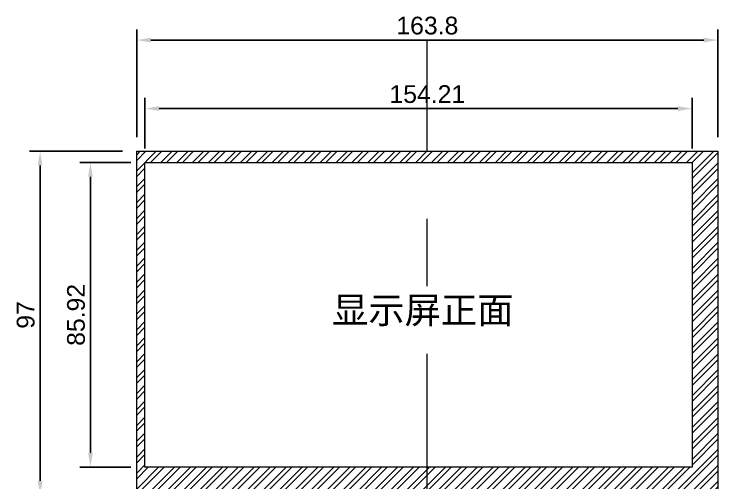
# Model space of a CAD drawing. Extents: x 14416 to 15769, y -3933 to -3562.
# Drawn here: x 14415.9 to 14614.3, y -3706.7 to -3574.4 of the extents above; entities that cross this region are included whole.
import ezdxf

# ---------------------------------------------------------------- set-up
doc = ezdxf.new("R2010")
doc.units = 0
doc.header["$LTSCALE"] = 3
doc.linetypes.add('CENTER', pattern=[50.8, 31.75, -6.35, 6.35, -6.35])
doc.layers.get('0').update_dxf_attribs({"color": 2, "linetype": 'CONTINUOUS', "lineweight": 9})
doc.layers.get('DEFPOINTS').update_dxf_attribs({"linetype": 'CONTINUOUS', "lineweight": 9})
doc.styles.add('Aral', font='arial.ttf')
doc.styles.get("Standard").update_dxf_attribs({"font": 'arial.ttf'})
doc.dimstyles.new('22', dxfattribs={"dimtxt": 5, "dimasz": 4, "dimexe": 3, "dimexo": 4, "dimgap": 1.5, "dimtad": 1, "dimrnd": 0.01, "dimdsep": 46, "dimtxsty": 'Aral', "dimcen": 0, "dimclrd": 5, "dimclre": 3, "dimclrt": 256, "dimazin": 0, "dimtfac": 1, "dimtmove": 0, "dimatfit": 3, "dimfxl": 1, "dimarcsym": 0})

# ---------------------------------------------------------------- blocks, each defined once
blk = doc.blocks.new('*D21')
at = {"color": 3, "lineweight": -2}
for p, q in [((14452.82, -3612.31), (14452.82, -3598.07)), ((14607.03, -3612.31), (14607.03, -3598.07))]:
    blk.add_line(p, q, dxfattribs=at)
at = {"color": 5, "lineweight": -2}
blk.add_line((14456.82, -3601.07), (14603.03, -3601.07), dxfattribs=at)
at = {"color": 5}
for points in [[(14456.82, -3600.4), (14456.82, -3601.73), (14452.82, -3601.07)], [(14603.03, -3600.4), (14603.03, -3601.73), (14607.03, -3601.07)]]:
    blk.add_solid(points, dxfattribs=at)
at = {"layer": 'DEFPOINTS', "color": 0}
for p in [(14607.03, -3601.07), (14452.82, -3616.31), (14607.03, -3616.31)]:
    blk.add_point(p, dxfattribs=at)
at = {"insert": (14532.4, -3597.01), "char_height": 5, "attachment_point": 5, "style": 'Aral'}
blk.add_mtext('154.21', dxfattribs=at)
blk = doc.blocks.new('*D22')
at = {"color": 3, "lineweight": -2}
for p, q in [((14450.5, -3609.12), (14450.5, -3578.74)), ((14614.3, -3609.12), (14614.3, -3578.74))]:
    blk.add_line(p, q, dxfattribs=at)
at = {"color": 5, "lineweight": -2}
blk.add_line((14454.5, -3581.74), (14610.3, -3581.74), dxfattribs=at)
at = {"color": 5}
for points in [[(14454.5, -3581.07), (14454.5, -3582.4), (14450.5, -3581.74)], [(14610.3, -3581.07), (14610.3, -3582.4), (14614.3, -3581.74)]]:
    blk.add_solid(points, dxfattribs=at)
at = {"layer": 'DEFPOINTS', "color": 0}
for p in [(14614.3, -3581.74), (14450.5, -3613.12), (14614.3, -3613.12)]:
    blk.add_point(p, dxfattribs=at)
at = {"insert": (14532.4, -3577.68), "char_height": 5, "attachment_point": 5, "style": 'Aral'}
blk.add_mtext('163.8', dxfattribs=at)
blk = doc.blocks.new('*D23')
at = {"color": 3, "lineweight": -2}
for p, q in [((14448.82, -3616.31), (14434.45, -3616.31)), ((14448.82, -3702.23), (14434.45, -3702.23))]:
    blk.add_line(p, q, dxfattribs=at)
at = {"color": 5, "lineweight": -2}
blk.add_line((14437.45, -3620.31), (14437.45, -3698.23), dxfattribs=at)
at = {"color": 5}
for points in [[(14436.79, -3620.31), (14438.12, -3620.31), (14437.45, -3616.31)], [(14436.79, -3698.23), (14438.12, -3698.23), (14437.45, -3702.23)]]:
    blk.add_solid(points, dxfattribs=at)
at = {"layer": 'DEFPOINTS', "color": 0}
for p in [(14452.82, -3616.31), (14437.45, -3702.23), (14452.82, -3702.23)]:
    blk.add_point(p, dxfattribs=at)
at = {"insert": (14433.4, -3659.27), "char_height": 5, "attachment_point": 5, "rotation": 90, "style": 'Aral'}
blk.add_mtext('85.92', dxfattribs=at)
blk = doc.blocks.new('*D24')
at = {"color": 3, "lineweight": -2}
for p, q in [((14446.5, -3613.12), (14420.26, -3613.12)), ((14446.5, -3710.12), (14420.26, -3710.12))]:
    blk.add_line(p, q, dxfattribs=at)
at = {"color": 5, "lineweight": -2}
blk.add_line((14423.26, -3706.12), (14423.26, -3617.12), dxfattribs=at)
at = {"color": 5}
for points in [[(14422.6, -3617.12), (14423.93, -3617.12), (14423.26, -3613.12)], [(14422.6, -3706.12), (14423.93, -3706.12), (14423.26, -3710.12)]]:
    blk.add_solid(points, dxfattribs=at)
at = {"layer": 'DEFPOINTS', "color": 0}
for p in [(14423.26, -3613.12), (14450.5, -3613.12), (14450.5, -3710.12)]:
    blk.add_point(p, dxfattribs=at)
at = {"insert": (14419.21, -3659.3), "char_height": 5, "attachment_point": 5, "rotation": 90, "style": 'Aral'}
blk.add_mtext('97', dxfattribs=at)

msp = doc.modelspace()

# ---------------------------------------------------------------- hatches: boundary and pattern name
h = msp.add_hatch()
h.set_pattern_fill('STEEL', color=0)
h.set_pattern_definition([(45, (12225.1542, -5760.2175), (-2.245064, 2.245064), []), (45, (12225.1542, -5758.63), (-2.245064, 2.245064), [])])
h.paths.add_polyline_path([(14450.499, -3613.123), (14450.499, -3710.123), (14614.299, -3710.123), (14614.299, -3613.123)])
h.paths.add_polyline_path([(14607.027, -3616.313), (14607.027, -3702.233), (14452.817, -3702.233), (14452.817, -3616.313)], flags=16)

# ---------------------------------------------------------------- linework, layer by layer
at = {"color": 1, "linetype": 'CENTER'}
msp.add_line((14532.399, -3917.917), (14532.399, -3581.735), dxfattribs=at)
at = {"color": 0}
for points in [[(14450.499, -3613.123), (14614.299, -3613.123), (14614.299, -3710.123), (14450.499, -3710.123)], [(14452.817, -3616.313), (14607.027, -3616.313), (14607.027, -3702.233), (14452.817, -3702.233)]]:
    msp.add_lwpolyline(points, close=True, dxfattribs=at)

# ---------------------------------------------------------------- texts
at = {"color": 0, "insert": (14505.54, -3654.185), "char_height": 7.5, "width": 90.04586, "attachment_point": 1}
msp.add_mtext('显示屏正面', dxfattribs=at)

# ---------------------------------------------------------------- dimensions: what is measured, and where the dimension line sits
at = {"color": 0}
for base, p1, p2, picture, middle in [((14614.299, -3581.735), (14450.499, -3613.123), (14614.299, -3613.123), '*D22', (14532.399, -3581.735)), ((14607.027, -3601.065), (14452.817, -3616.313), (14607.027, -3616.313), '*D21', (14532.399, -3601.065))]:
    dim = msp.add_linear_dim(base=base, p1=p1, p2=p2, dimstyle='22', dxfattribs=at)
    dim.commit()
    dim.dimension.update_dxf_attribs({"geometry": picture, "text_midpoint": middle, "dimtype": 160})
for base, p1, p2, picture, middle in [((14423.262, -3613.123), (14450.499, -3710.123), (14450.499, -3613.123), '*D24', (14423.262, -3659.295)), ((14437.453, -3702.233), (14452.817, -3616.313), (14452.817, -3702.233), '*D23', (14437.453, -3659.273))]:
    dim = msp.add_linear_dim(base=base, p1=p1, p2=p2, angle=90, dimstyle='22', dxfattribs=at)
    dim.commit()
    dim.dimension.update_dxf_attribs({"geometry": picture, "text_midpoint": middle, "dimtype": 160})

doc.saveas('drawing.dxf')
